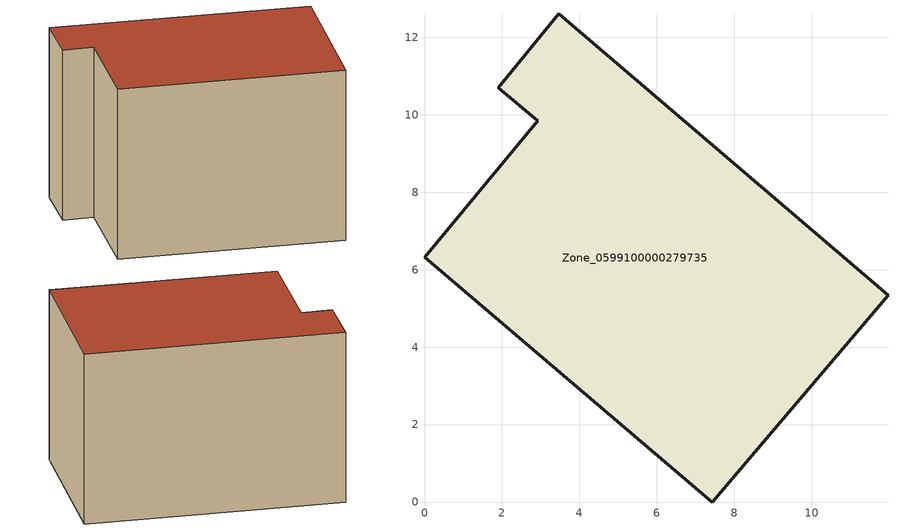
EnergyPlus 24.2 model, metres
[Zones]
Zone_0599100000279735
 floor ground (C_G): 3.47,12.6 11.97,5.35 7.42,0 0,6.33 2.93,9.84 1.9,10.7 z0
 wall outside (C_F): 7.42,0 11.97,5.35 3.47,12.6 1.9,10.7 2.93,9.84 0,6.33 7.42,0 z0:7.74
 roof outside (C_R): 11.97,5.35 3.47,12.6 1.9,10.7 2.93,9.84 0,6.33 7.42,0 z7.74
[BUILDING]
Pand.0599100000279735: North Axis=0; Terrain=City; Loads Convergence Tolerance Value=0.04; Temperature Convergence Tolerance Value=0.4; Solar Distribution=FullExterior; Maximum Number of Warmup Days=25; Minimum Number of Warmup Days=1
[Site:Location]
Rotterdam.The.Hague.AP_ZH_NLD Design_Conditions: Latitude=51.96; Longitude=4.45; Time Zone=1; Elevation=-4.5
[SITE:GROUNDTEMPERATURE:BUILDINGSURFACE]
18, 18, 18, 18, 18, 18, 18, 18, 18, 18, 18, 18
[MATERIAL] Thermal Absorptance=0.9; Solar Absorptance=0.7; Visible Absorptance=0.7
Name | Roughness | Thickness | Conductivity | Density | Specific Heat
G.TI.1946-1964 | MediumSmooth | 0.15 | 1 | 540 | 1210
F.TI.1946-1964 | Rough | 0.3 | 0.857143 | 1920 | 840
R.TI.1946-1964 | MediumRough | 0.2 | 0.277778 | 1500 | 1000
[CONSTRUCTION]
C_G: G.TI.1946-1964
C_F: F.TI.1946-1964
C_R: R.TI.1946-1964
[ZONE]
Zone_0599100000279735: Type=1; Multiplier=1; Ceiling Height=Autocalculate; Volume=Autocalculate; Floor Area=autocalculate; Part of Total Floor Area=Yes
[ZONEINFILTRATION:DESIGNFLOWRATE]
Infil_Zone_0599100000279735: Zone or ZoneList or Space or SpaceList=Zone_0599100000279735; Schedule=AlwaysOn; Design Flow Rate Calculation Method=Flow/Area; Flow Rate per Floor Area=0.003; Constant Term Coefficient=1; Temperature Term Coefficient=0; Velocity Term Coefficient=0; Velocity Squared Term Coefficient=0
[HVACTEMPLATE:ZONE:IDEALLOADSAIRSYSTEM]
Zone_0599100000279735: Maximum Heating Supply Air Temperature=50; Minimum Cooling Supply Air Temperature=13; Maximum Heating Supply Air Humidity Ratio=0.0156; Minimum Cooling Supply Air Humidity Ratio=0.0077; Heating Limit=NoLimit; Cooling Limit=NoLimit; Dehumidification Control Type=ConstantSensibleHeatRatio; Cooling Sensible Heat Ratio=0.7; Dehumidification Setpoint=60; Humidification Control Type=None; Humidification Setpoint=30; Outdoor Air Method=None; Outdoor Air Flow Rate per Person=0.00944; Outdoor Air Flow Rate per Zone Floor Area=0; Outdoor Air Flow Rate per Zone=0; Demand Controlled Ventilation Type=None; Outdoor Air Economizer Type=NoEconomizer; Heat Recovery Type=None; Sensible Heat Recovery Effectiveness=0.7; Latent Heat Recovery Effectiveness=0.65
[ZONECONTROL:THERMOSTAT]
ThermostatControl_Zone_0599100000279735: Zone or ZoneList=Zone_0599100000279735; Control Type Schedule=DualSetpointControlType; Control 1=Thermostat_Zone_0599100000279735; Temperature Difference Between Cutout And Setpoint=0
[THERMOSTATSETPOINT:DUALSETPOINT]
Thermostat_Zone_0599100000279735: Heating Setpoint Temperature Schedule=HeatingSetpoint_Zone_0599100000279735; Cooling Setpoint Temperature Schedule=CoolingSetpoint_Zone_0599100000279735
[SCHEDULE:COMPACT]
HeatingSetpoint_Zone_0599100000279735: Through: 12/31, For: AllDays, Until: 24:00, 21
CoolingSetpoint_Zone_0599100000279735: Through: 12/31, For: AllDays, Until: 24:00, 24
DualSetpointControlType: Through: 12/31, For: AllDays, Until: 24:00, 4
AlwaysOn: Through: 12/31, For: AllDays, Until: 24:00, 1
